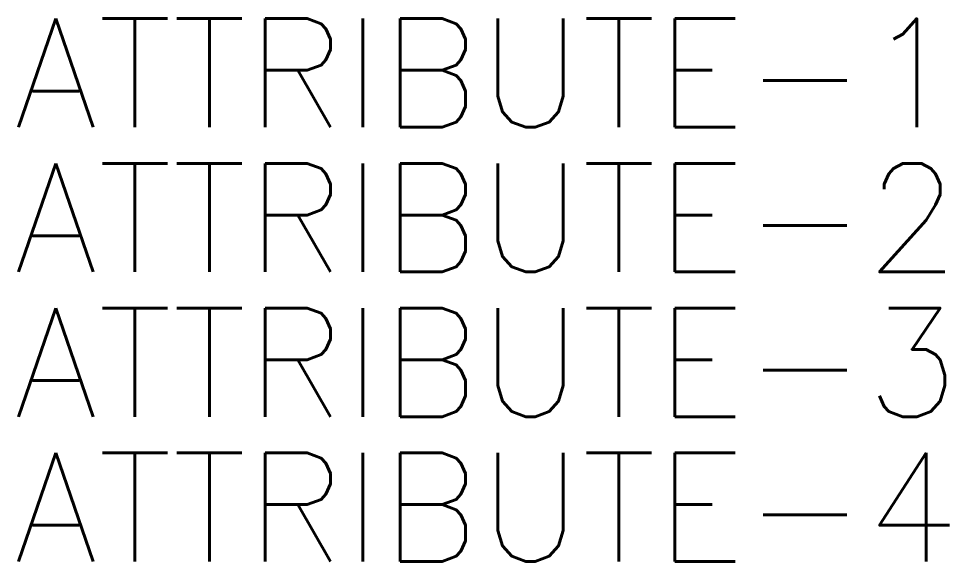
# Model space of a CAD drawing. Extents: x 0.12 to 1.72, y 0.08 to 1.02.
import ezdxf

# ---------------------------------------------------------------- set-up
doc = ezdxf.new("R2010")
doc.units = 0
doc.header["$LTSCALE"] = 12
doc.header["$MEASUREMENT"] = 0
doc.styles.get("Standard").update_dxf_attribs({"font": 'romans.shx', "height": 0.1875})

msp = doc.modelspace()

# ---------------------------------------------------------------- texts
for tag, p in [('ATTRIBUTE-1', (0.1076, 0.8333)), ('ATTRIBUTE-2', (0.1076, 0.5833)), ('ATTRIBUTE-3', (0.1076, 0.3333)), ('ATTRIBUTE-4', (0.1076, 0.0833))]:
    msp.add_attdef(tag, p, '', height=0.1875)

doc.saveas('drawing.dxf')
